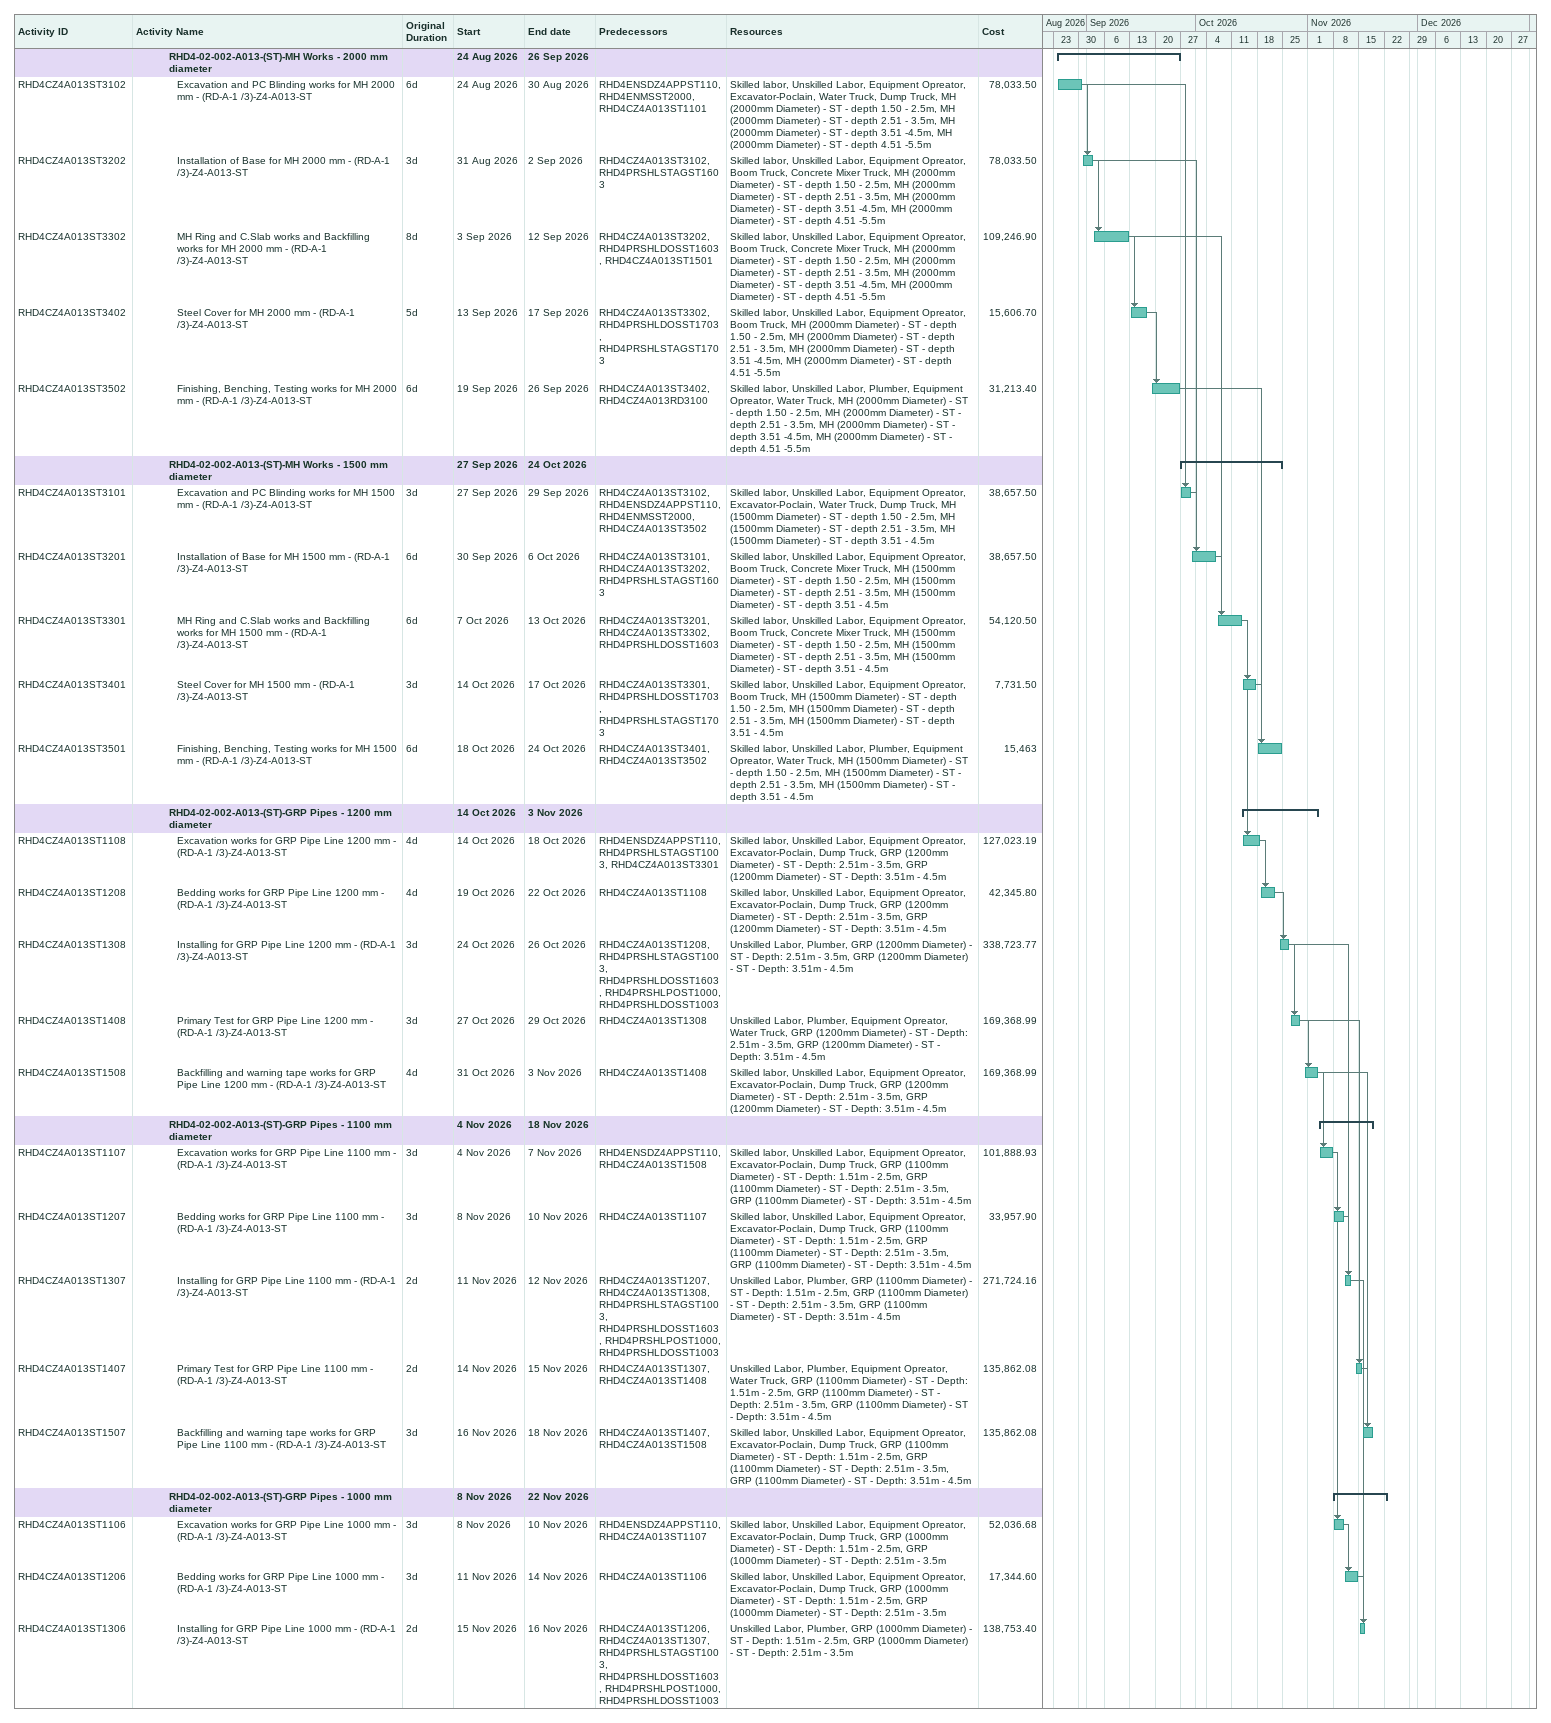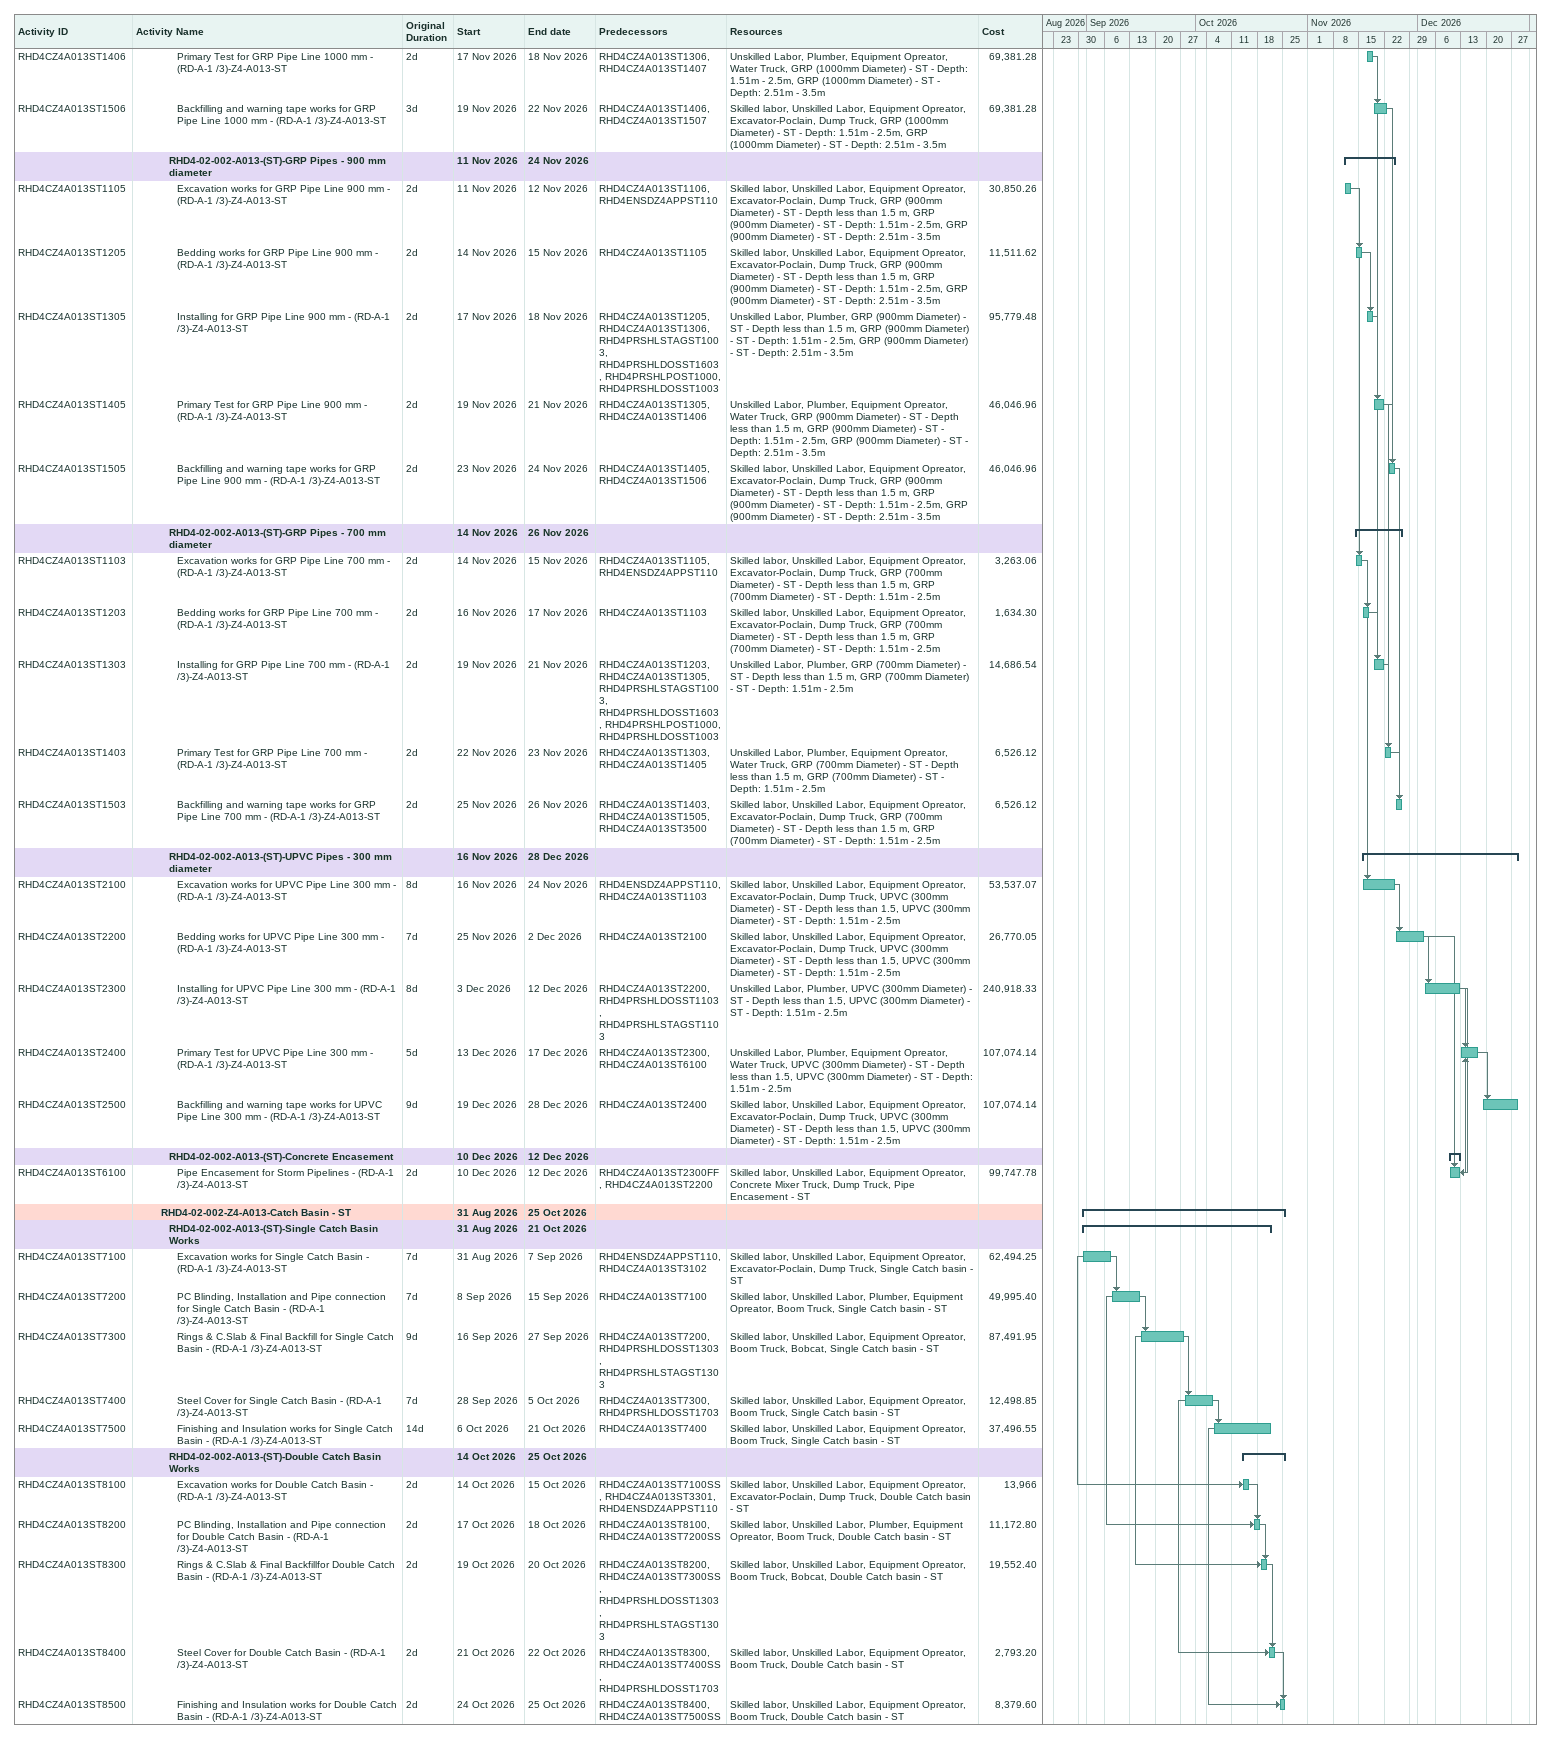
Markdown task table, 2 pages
| ID | Level | Task | Original duration | Start | Finish | Predecessors | Resources | Cost |
|---|---|---|---|---|---|---|---|---|
|  | 5 | **RHD4-02-002-A013-(ST)-MH Works - 2000 mm diameter** |  | 2026-08-24 | 2026-09-26 |  |  |  |
| RHD4CZ4A013ST3102 | 6 | Excavation and PC Blinding works for MH 2000 mm - (RD-A-1 /3)-Z4-A013-ST | 6d | 2026-08-24 | 2026-08-30 | RHD4ENSDZ4APPST110, RHD4ENMSST2000, RHD4CZ4A013ST1101 | Skilled labor, Unskilled Labor, Equipment Opreator, Excavator-Poclain, Water Truck, Dump Truck, MH (2000mm Diameter) - ST - depth 1.50 - 2.5m, MH (2000mm Diameter) - ST - depth 2.51 - 3.5m, MH (2000mm Diameter) - ST - depth 3.51 -4.5m, MH (2000mm Diameter) - ST - depth 4.51 -5.5m | 78033.50 |
| RHD4CZ4A013ST3202 | 6 | Installation of Base for MH 2000 mm - (RD-A-1 /3)-Z4-A013-ST | 3d | 2026-08-31 | 2026-09-02 | RHD4CZ4A013ST3102, RHD4PRSHLSTAGST1603 | Skilled labor, Unskilled Labor, Equipment Opreator, Boom Truck, Concrete Mixer Truck, MH (2000mm Diameter) - ST - depth 1.50 - 2.5m, MH (2000mm Diameter) - ST - depth 2.51 - 3.5m, MH (2000mm Diameter) - ST - depth 3.51 -4.5m, MH (2000mm Diameter) - ST - depth 4.51 -5.5m | 78033.50 |
| RHD4CZ4A013ST3302 | 6 | MH Ring and C.Slab works and Backfilling works for MH 2000 mm - (RD-A-1 /3)-Z4-A013-ST | 8d | 2026-09-03 | 2026-09-12 | RHD4CZ4A013ST3202, RHD4PRSHLDOSST1603, RHD4CZ4A013ST1501 | Skilled labor, Unskilled Labor, Equipment Opreator, Boom Truck, Concrete Mixer Truck, MH (2000mm Diameter) - ST - depth 1.50 - 2.5m, MH (2000mm Diameter) - ST - depth 2.51 - 3.5m, MH (2000mm Diameter) - ST - depth 3.51 -4.5m, MH (2000mm Diameter) - ST - depth 4.51 -5.5m | 109246.90 |
| RHD4CZ4A013ST3402 | 6 | Steel Cover for MH 2000 mm - (RD-A-1 /3)-Z4-A013-ST | 5d | 2026-09-13 | 2026-09-17 | RHD4CZ4A013ST3302, RHD4PRSHLDOSST1703, RHD4PRSHLSTAGST1703 | Skilled labor, Unskilled Labor, Equipment Opreator, Boom Truck, MH (2000mm Diameter) - ST - depth 1.50 - 2.5m, MH (2000mm Diameter) - ST - depth 2.51 - 3.5m, MH (2000mm Diameter) - ST - depth 3.51 -4.5m, MH (2000mm Diameter) - ST - depth 4.51 -5.5m | 15606.70 |
| RHD4CZ4A013ST3502 | 6 | Finishing, Benching, Testing works for MH 2000 mm - (RD-A-1 /3)-Z4-A013-ST | 6d | 2026-09-19 | 2026-09-26 | RHD4CZ4A013ST3402, RHD4CZ4A013RD3100 | Skilled labor, Unskilled Labor, Plumber, Equipment Opreator, Water Truck, MH (2000mm Diameter) - ST - depth 1.50 - 2.5m, MH (2000mm Diameter) - ST - depth 2.51 - 3.5m, MH (2000mm Diameter) - ST - depth 3.51 -4.5m, MH (2000mm Diameter) - ST - depth 4.51 -5.5m | 31213.40 |
|  | 5 | **RHD4-02-002-A013-(ST)-MH Works - 1500 mm diameter** |  | 2026-09-27 | 2026-10-24 |  |  |  |
| RHD4CZ4A013ST3101 | 6 | Excavation and PC Blinding works for MH 1500 mm - (RD-A-1 /3)-Z4-A013-ST | 3d | 2026-09-27 | 2026-09-29 | RHD4CZ4A013ST3102, RHD4ENSDZ4APPST110, RHD4ENMSST2000, RHD4CZ4A013ST3502 | Skilled labor, Unskilled Labor, Equipment Opreator, Excavator-Poclain, Water Truck, Dump Truck, MH (1500mm Diameter) - ST - depth 1.50 - 2.5m, MH (1500mm Diameter) - ST - depth 2.51 - 3.5m, MH (1500mm Diameter) - ST - depth 3.51 - 4.5m | 38657.50 |
| RHD4CZ4A013ST3201 | 6 | Installation of Base for MH 1500 mm - (RD-A-1 /3)-Z4-A013-ST | 6d | 2026-09-30 | 2026-10-06 | RHD4CZ4A013ST3101, RHD4CZ4A013ST3202, RHD4PRSHLSTAGST1603 | Skilled labor, Unskilled Labor, Equipment Opreator, Boom Truck, Concrete Mixer Truck, MH (1500mm Diameter) - ST - depth 1.50 - 2.5m, MH (1500mm Diameter) - ST - depth 2.51 - 3.5m, MH (1500mm Diameter) - ST - depth 3.51 - 4.5m | 38657.50 |
| RHD4CZ4A013ST3301 | 6 | MH Ring and C.Slab works and Backfilling works for MH 1500 mm - (RD-A-1 /3)-Z4-A013-ST | 6d | 2026-10-07 | 2026-10-13 | RHD4CZ4A013ST3201, RHD4CZ4A013ST3302, RHD4PRSHLDOSST1603 | Skilled labor, Unskilled Labor, Equipment Opreator, Boom Truck, Concrete Mixer Truck, MH (1500mm Diameter) - ST - depth 1.50 - 2.5m, MH (1500mm Diameter) - ST - depth 2.51 - 3.5m, MH (1500mm Diameter) - ST - depth 3.51 - 4.5m | 54120.50 |
| RHD4CZ4A013ST3401 | 6 | Steel Cover for MH 1500 mm - (RD-A-1 /3)-Z4-A013-ST | 3d | 2026-10-14 | 2026-10-17 | RHD4CZ4A013ST3301, RHD4PRSHLDOSST1703, RHD4PRSHLSTAGST1703 | Skilled labor, Unskilled Labor, Equipment Opreator, Boom Truck, MH (1500mm Diameter) - ST - depth 1.50 - 2.5m, MH (1500mm Diameter) - ST - depth 2.51 - 3.5m, MH (1500mm Diameter) - ST - depth 3.51 - 4.5m | 7731.50 |
| RHD4CZ4A013ST3501 | 6 | Finishing, Benching, Testing works for MH 1500 mm - (RD-A-1 /3)-Z4-A013-ST | 6d | 2026-10-18 | 2026-10-24 | RHD4CZ4A013ST3401, RHD4CZ4A013ST3502 | Skilled labor, Unskilled Labor, Plumber, Equipment Opreator, Water Truck, MH (1500mm Diameter) - ST - depth 1.50 - 2.5m, MH (1500mm Diameter) - ST - depth 2.51 - 3.5m, MH (1500mm Diameter) - ST - depth 3.51 - 4.5m | 15463 |
|  | 5 | **RHD4-02-002-A013-(ST)-GRP Pipes - 1200 mm diameter** |  | 2026-10-14 | 2026-11-03 |  |  |  |
| RHD4CZ4A013ST1108 | 6 | Excavation works for GRP Pipe Line 1200 mm - (RD-A-1 /3)-Z4-A013-ST | 4d | 2026-10-14 | 2026-10-18 | RHD4ENSDZ4APPST110, RHD4PRSHLSTAGST1003, RHD4CZ4A013ST3301 | Skilled labor, Unskilled Labor, Equipment Opreator, Excavator-Poclain, Dump Truck, GRP (1200mm Diameter) - ST - Depth: 2.51m - 3.5m, GRP (1200mm Diameter) - ST - Depth: 3.51m - 4.5m | 127023.19 |
| RHD4CZ4A013ST1208 | 6 | Bedding works for GRP Pipe Line 1200 mm - (RD-A-1 /3)-Z4-A013-ST | 4d | 2026-10-19 | 2026-10-22 | RHD4CZ4A013ST1108 | Skilled labor, Unskilled Labor, Equipment Opreator, Excavator-Poclain, Dump Truck, GRP (1200mm Diameter) - ST - Depth: 2.51m - 3.5m, GRP (1200mm Diameter) - ST - Depth: 3.51m - 4.5m | 42345.80 |
| RHD4CZ4A013ST1308 | 6 | Installing for GRP Pipe Line 1200 mm - (RD-A-1 /3)-Z4-A013-ST | 3d | 2026-10-24 | 2026-10-26 | RHD4CZ4A013ST1208, RHD4PRSHLSTAGST1003, RHD4PRSHLDOSST1603, RHD4PRSHLPOST1000, RHD4PRSHLDOSST1003 | Unskilled Labor, Plumber, GRP (1200mm Diameter) - ST - Depth: 2.51m - 3.5m, GRP (1200mm Diameter) - ST - Depth: 3.51m - 4.5m | 338723.77 |
| RHD4CZ4A013ST1408 | 6 | Primary Test for GRP Pipe Line 1200 mm - (RD-A-1 /3)-Z4-A013-ST | 3d | 2026-10-27 | 2026-10-29 | RHD4CZ4A013ST1308 | Unskilled Labor, Plumber, Equipment Opreator, Water Truck, GRP (1200mm Diameter) - ST - Depth: 2.51m - 3.5m, GRP (1200mm Diameter) - ST - Depth: 3.51m - 4.5m | 169368.99 |
| RHD4CZ4A013ST1508 | 6 | Backfilling and warning tape works for GRP Pipe Line 1200 mm - (RD-A-1 /3)-Z4-A013-ST | 4d | 2026-10-31 | 2026-11-03 | RHD4CZ4A013ST1408 | Skilled labor, Unskilled Labor, Equipment Opreator, Excavator-Poclain, Dump Truck, GRP (1200mm Diameter) - ST - Depth: 2.51m - 3.5m, GRP (1200mm Diameter) - ST - Depth: 3.51m - 4.5m | 169368.99 |
|  | 5 | **RHD4-02-002-A013-(ST)-GRP Pipes - 1100 mm diameter** |  | 2026-11-04 | 2026-11-18 |  |  |  |
| RHD4CZ4A013ST1107 | 6 | Excavation works for GRP Pipe Line 1100 mm - (RD-A-1 /3)-Z4-A013-ST | 3d | 2026-11-04 | 2026-11-07 | RHD4ENSDZ4APPST110, RHD4CZ4A013ST1508 | Skilled labor, Unskilled Labor, Equipment Opreator, Excavator-Poclain, Dump Truck, GRP (1100mm Diameter) - ST - Depth: 1.51m - 2.5m, GRP (1100mm Diameter) - ST - Depth: 2.51m - 3.5m, GRP (1100mm Diameter) - ST - Depth: 3.51m - 4.5m | 101888.93 |
| RHD4CZ4A013ST1207 | 6 | Bedding works for GRP Pipe Line 1100 mm - (RD-A-1 /3)-Z4-A013-ST | 3d | 2026-11-08 | 2026-11-10 | RHD4CZ4A013ST1107 | Skilled labor, Unskilled Labor, Equipment Opreator, Excavator-Poclain, Dump Truck, GRP (1100mm Diameter) - ST - Depth: 1.51m - 2.5m, GRP (1100mm Diameter) - ST - Depth: 2.51m - 3.5m, GRP (1100mm Diameter) - ST - Depth: 3.51m - 4.5m | 33957.90 |
| RHD4CZ4A013ST1307 | 6 | Installing for GRP Pipe Line 1100 mm - (RD-A-1 /3)-Z4-A013-ST | 2d | 2026-11-11 | 2026-11-12 | RHD4CZ4A013ST1207, RHD4CZ4A013ST1308, RHD4PRSHLSTAGST1003, RHD4PRSHLDOSST1603, RHD4PRSHLPOST1000, RHD4PRSHLDOSST1003 | Unskilled Labor, Plumber, GRP (1100mm Diameter) - ST - Depth: 1.51m - 2.5m, GRP (1100mm Diameter) - ST - Depth: 2.51m - 3.5m, GRP (1100mm Diameter) - ST - Depth: 3.51m - 4.5m | 271724.16 |
| RHD4CZ4A013ST1407 | 6 | Primary Test for GRP Pipe Line 1100 mm - (RD-A-1 /3)-Z4-A013-ST | 2d | 2026-11-14 | 2026-11-15 | RHD4CZ4A013ST1307, RHD4CZ4A013ST1408 | Unskilled Labor, Plumber, Equipment Opreator, Water Truck, GRP (1100mm Diameter) - ST - Depth: 1.51m - 2.5m, GRP (1100mm Diameter) - ST - Depth: 2.51m - 3.5m, GRP (1100mm Diameter) - ST - Depth: 3.51m - 4.5m | 135862.08 |
| RHD4CZ4A013ST1507 | 6 | Backfilling and warning tape works for GRP Pipe Line 1100 mm - (RD-A-1 /3)-Z4-A013-ST | 3d | 2026-11-16 | 2026-11-18 | RHD4CZ4A013ST1407, RHD4CZ4A013ST1508 | Skilled labor, Unskilled Labor, Equipment Opreator, Excavator-Poclain, Dump Truck, GRP (1100mm Diameter) - ST - Depth: 1.51m - 2.5m, GRP (1100mm Diameter) - ST - Depth: 2.51m - 3.5m, GRP (1100mm Diameter) - ST - Depth: 3.51m - 4.5m | 135862.08 |
|  | 5 | **RHD4-02-002-A013-(ST)-GRP Pipes - 1000 mm diameter** |  | 2026-11-08 | 2026-11-22 |  |  |  |
| RHD4CZ4A013ST1106 | 6 | Excavation works for GRP Pipe Line 1000 mm - (RD-A-1 /3)-Z4-A013-ST | 3d | 2026-11-08 | 2026-11-10 | RHD4ENSDZ4APPST110, RHD4CZ4A013ST1107 | Skilled labor, Unskilled Labor, Equipment Opreator, Excavator-Poclain, Dump Truck, GRP (1000mm Diameter) - ST - Depth: 1.51m - 2.5m, GRP (1000mm Diameter) - ST - Depth: 2.51m - 3.5m | 52036.68 |
| RHD4CZ4A013ST1206 | 6 | Bedding works for GRP Pipe Line 1000 mm - (RD-A-1 /3)-Z4-A013-ST | 3d | 2026-11-11 | 2026-11-14 | RHD4CZ4A013ST1106 | Skilled labor, Unskilled Labor, Equipment Opreator, Excavator-Poclain, Dump Truck, GRP (1000mm Diameter) - ST - Depth: 1.51m - 2.5m, GRP (1000mm Diameter) - ST - Depth: 2.51m - 3.5m | 17344.60 |
| RHD4CZ4A013ST1306 | 6 | Installing for GRP Pipe Line 1000 mm - (RD-A-1 /3)-Z4-A013-ST | 2d | 2026-11-15 | 2026-11-16 | RHD4CZ4A013ST1206, RHD4CZ4A013ST1307, RHD4PRSHLSTAGST1003, RHD4PRSHLDOSST1603, RHD4PRSHLPOST1000, RHD4PRSHLDOSST1003 | Unskilled Labor, Plumber, GRP (1000mm Diameter) - ST - Depth: 1.51m - 2.5m, GRP (1000mm Diameter) - ST - Depth: 2.51m - 3.5m | 138753.40 |
| RHD4CZ4A013ST1406 | 6 | Primary Test for GRP Pipe Line 1000 mm - (RD-A-1 /3)-Z4-A013-ST | 2d | 2026-11-17 | 2026-11-18 | RHD4CZ4A013ST1306, RHD4CZ4A013ST1407 | Unskilled Labor, Plumber, Equipment Opreator, Water Truck, GRP (1000mm Diameter) - ST - Depth: 1.51m - 2.5m, GRP (1000mm Diameter) - ST - Depth: 2.51m - 3.5m | 69381.28 |
| RHD4CZ4A013ST1506 | 6 | Backfilling and warning tape works for GRP Pipe Line 1000 mm - (RD-A-1 /3)-Z4-A013-ST | 3d | 2026-11-19 | 2026-11-22 | RHD4CZ4A013ST1406, RHD4CZ4A013ST1507 | Skilled labor, Unskilled Labor, Equipment Opreator, Excavator-Poclain, Dump Truck, GRP (1000mm Diameter) - ST - Depth: 1.51m - 2.5m, GRP (1000mm Diameter) - ST - Depth: 2.51m - 3.5m | 69381.28 |
|  | 5 | **RHD4-02-002-A013-(ST)-GRP Pipes - 900 mm diameter** |  | 2026-11-11 | 2026-11-24 |  |  |  |
| RHD4CZ4A013ST1105 | 6 | Excavation works for GRP Pipe Line 900 mm - (RD-A-1 /3)-Z4-A013-ST | 2d | 2026-11-11 | 2026-11-12 | RHD4CZ4A013ST1106, RHD4ENSDZ4APPST110 | Skilled labor, Unskilled Labor, Equipment Opreator, Excavator-Poclain, Dump Truck, GRP (900mm Diameter) - ST - Depth less than 1.5 m, GRP (900mm Diameter) - ST - Depth: 1.51m - 2.5m, GRP (900mm Diameter) - ST - Depth: 2.51m - 3.5m | 30850.26 |
| RHD4CZ4A013ST1205 | 6 | Bedding works for GRP Pipe Line 900 mm - (RD-A-1 /3)-Z4-A013-ST | 2d | 2026-11-14 | 2026-11-15 | RHD4CZ4A013ST1105 | Skilled labor, Unskilled Labor, Equipment Opreator, Excavator-Poclain, Dump Truck, GRP (900mm Diameter) - ST - Depth less than 1.5 m, GRP (900mm Diameter) - ST - Depth: 1.51m - 2.5m, GRP (900mm Diameter) - ST - Depth: 2.51m - 3.5m | 11511.62 |
| RHD4CZ4A013ST1305 | 6 | Installing for GRP Pipe Line 900 mm - (RD-A-1 /3)-Z4-A013-ST | 2d | 2026-11-17 | 2026-11-18 | RHD4CZ4A013ST1205, RHD4CZ4A013ST1306, RHD4PRSHLSTAGST1003, RHD4PRSHLDOSST1603, RHD4PRSHLPOST1000, RHD4PRSHLDOSST1003 | Unskilled Labor, Plumber, GRP (900mm Diameter) - ST - Depth less than 1.5 m, GRP (900mm Diameter) - ST - Depth: 1.51m - 2.5m, GRP (900mm Diameter) - ST - Depth: 2.51m - 3.5m | 95779.48 |
| RHD4CZ4A013ST1405 | 6 | Primary Test for GRP Pipe Line 900 mm - (RD-A-1 /3)-Z4-A013-ST | 2d | 2026-11-19 | 2026-11-21 | RHD4CZ4A013ST1305, RHD4CZ4A013ST1406 | Unskilled Labor, Plumber, Equipment Opreator, Water Truck, GRP (900mm Diameter) - ST - Depth less than 1.5 m, GRP (900mm Diameter) - ST - Depth: 1.51m - 2.5m, GRP (900mm Diameter) - ST - Depth: 2.51m - 3.5m | 46046.96 |
| RHD4CZ4A013ST1505 | 6 | Backfilling and warning tape works for GRP Pipe Line 900 mm - (RD-A-1 /3)-Z4-A013-ST | 2d | 2026-11-23 | 2026-11-24 | RHD4CZ4A013ST1405, RHD4CZ4A013ST1506 | Skilled labor, Unskilled Labor, Equipment Opreator, Excavator-Poclain, Dump Truck, GRP (900mm Diameter) - ST - Depth less than 1.5 m, GRP (900mm Diameter) - ST - Depth: 1.51m - 2.5m, GRP (900mm Diameter) - ST - Depth: 2.51m - 3.5m | 46046.96 |
|  | 5 | **RHD4-02-002-A013-(ST)-GRP Pipes - 700 mm diameter** |  | 2026-11-14 | 2026-11-26 |  |  |  |
| RHD4CZ4A013ST1103 | 6 | Excavation works for GRP Pipe Line 700 mm - (RD-A-1 /3)-Z4-A013-ST | 2d | 2026-11-14 | 2026-11-15 | RHD4CZ4A013ST1105, RHD4ENSDZ4APPST110 | Skilled labor, Unskilled Labor, Equipment Opreator, Excavator-Poclain, Dump Truck, GRP (700mm Diameter) - ST - Depth less than 1.5 m, GRP (700mm Diameter) - ST - Depth: 1.51m - 2.5m | 3263.06 |
| RHD4CZ4A013ST1203 | 6 | Bedding works for GRP Pipe Line 700 mm - (RD-A-1 /3)-Z4-A013-ST | 2d | 2026-11-16 | 2026-11-17 | RHD4CZ4A013ST1103 | Skilled labor, Unskilled Labor, Equipment Opreator, Excavator-Poclain, Dump Truck, GRP (700mm Diameter) - ST - Depth less than 1.5 m, GRP (700mm Diameter) - ST - Depth: 1.51m - 2.5m | 1634.30 |
| RHD4CZ4A013ST1303 | 6 | Installing for GRP Pipe Line 700 mm - (RD-A-1 /3)-Z4-A013-ST | 2d | 2026-11-19 | 2026-11-21 | RHD4CZ4A013ST1203, RHD4CZ4A013ST1305, RHD4PRSHLSTAGST1003, RHD4PRSHLDOSST1603, RHD4PRSHLPOST1000, RHD4PRSHLDOSST1003 | Unskilled Labor, Plumber, GRP (700mm Diameter) - ST - Depth less than 1.5 m, GRP (700mm Diameter) - ST - Depth: 1.51m - 2.5m | 14686.54 |
| RHD4CZ4A013ST1403 | 6 | Primary Test for GRP Pipe Line 700 mm - (RD-A-1 /3)-Z4-A013-ST | 2d | 2026-11-22 | 2026-11-23 | RHD4CZ4A013ST1303, RHD4CZ4A013ST1405 | Unskilled Labor, Plumber, Equipment Opreator, Water Truck, GRP (700mm Diameter) - ST - Depth less than 1.5 m, GRP (700mm Diameter) - ST - Depth: 1.51m - 2.5m | 6526.12 |
| RHD4CZ4A013ST1503 | 6 | Backfilling and warning tape works for GRP Pipe Line 700 mm - (RD-A-1 /3)-Z4-A013-ST | 2d | 2026-11-25 | 2026-11-26 | RHD4CZ4A013ST1403, RHD4CZ4A013ST1505, RHD4CZ4A013ST3500 | Skilled labor, Unskilled Labor, Equipment Opreator, Excavator-Poclain, Dump Truck, GRP (700mm Diameter) - ST - Depth less than 1.5 m, GRP (700mm Diameter) - ST - Depth: 1.51m - 2.5m | 6526.12 |
|  | 5 | **RHD4-02-002-A013-(ST)-UPVC Pipes - 300 mm diameter** |  | 2026-11-16 | 2026-12-28 |  |  |  |
| RHD4CZ4A013ST2100 | 6 | Excavation works for UPVC Pipe Line 300 mm - (RD-A-1 /3)-Z4-A013-ST | 8d | 2026-11-16 | 2026-11-24 | RHD4ENSDZ4APPST110, RHD4CZ4A013ST1103 | Skilled labor, Unskilled Labor, Equipment Opreator, Excavator-Poclain, Dump Truck, UPVC (300mm Diameter) - ST - Depth less than 1.5, UPVC (300mm Diameter) - ST - Depth: 1.51m - 2.5m | 53537.07 |
| RHD4CZ4A013ST2200 | 6 | Bedding works for UPVC Pipe Line 300 mm - (RD-A-1 /3)-Z4-A013-ST | 7d | 2026-11-25 | 2026-12-02 | RHD4CZ4A013ST2100 | Skilled labor, Unskilled Labor, Equipment Opreator, Excavator-Poclain, Dump Truck, UPVC (300mm Diameter) - ST - Depth less than 1.5, UPVC (300mm Diameter) - ST - Depth: 1.51m - 2.5m | 26770.05 |
| RHD4CZ4A013ST2300 | 6 | Installing for UPVC Pipe Line 300 mm - (RD-A-1 /3)-Z4-A013-ST | 8d | 2026-12-03 | 2026-12-12 | RHD4CZ4A013ST2200, RHD4PRSHLDOSST1103, RHD4PRSHLSTAGST1103 | Unskilled Labor, Plumber, UPVC (300mm Diameter) - ST - Depth less than 1.5, UPVC (300mm Diameter) - ST - Depth: 1.51m - 2.5m | 240918.33 |
| RHD4CZ4A013ST2400 | 6 | Primary Test for UPVC Pipe Line 300 mm - (RD-A-1 /3)-Z4-A013-ST | 5d | 2026-12-13 | 2026-12-17 | RHD4CZ4A013ST2300, RHD4CZ4A013ST6100 | Unskilled Labor, Plumber, Equipment Opreator, Water Truck, UPVC (300mm Diameter) - ST - Depth less than 1.5, UPVC (300mm Diameter) - ST - Depth: 1.51m - 2.5m | 107074.14 |
| RHD4CZ4A013ST2500 | 6 | Backfilling and warning tape works for UPVC Pipe Line 300 mm - (RD-A-1 /3)-Z4-A013-ST | 9d | 2026-12-19 | 2026-12-28 | RHD4CZ4A013ST2400 | Skilled labor, Unskilled Labor, Equipment Opreator, Excavator-Poclain, Dump Truck, UPVC (300mm Diameter) - ST - Depth less than 1.5, UPVC (300mm Diameter) - ST - Depth: 1.51m - 2.5m | 107074.14 |
|  | 5 | **RHD4-02-002-A013-(ST)-Concrete Encasement** |  | 2026-12-10 | 2026-12-12 |  |  |  |
| RHD4CZ4A013ST6100 | 6 | Pipe Encasement for Storm Pipelines - (RD-A-1 /3)-Z4-A013-ST | 2d | 2026-12-10 | 2026-12-12 | RHD4CZ4A013ST2300FF, RHD4CZ4A013ST2200 | Skilled labor, Unskilled Labor, Equipment Opreator, Concrete Mixer Truck, Dump Truck, Pipe Encasement - ST | 99747.78 |
|  | 4 | **RHD4-02-002-Z4-A013-Catch Basin - ST** |  | 2026-08-31 | 2026-10-25 |  |  |  |
|  | 5 | **RHD4-02-002-A013-(ST)-Single Catch Basin Works** |  | 2026-08-31 | 2026-10-21 |  |  |  |
| RHD4CZ4A013ST7100 | 6 | Excavation works for Single Catch Basin - (RD-A-1 /3)-Z4-A013-ST | 7d | 2026-08-31 | 2026-09-07 | RHD4ENSDZ4APPST110, RHD4CZ4A013ST3102 | Skilled labor, Unskilled Labor, Equipment Opreator, Excavator-Poclain, Dump Truck, Single Catch basin - ST | 62494.25 |
| RHD4CZ4A013ST7200 | 6 | PC Blinding, Installation and Pipe connection for Single Catch Basin - (RD-A-1 /3)-Z4-A013-ST | 7d | 2026-09-08 | 2026-09-15 | RHD4CZ4A013ST7100 | Skilled labor, Unskilled Labor, Plumber, Equipment Opreator, Boom Truck, Single Catch basin - ST | 49995.40 |
| RHD4CZ4A013ST7300 | 6 | Rings & C.Slab & Final Backfill for Single Catch Basin - (RD-A-1 /3)-Z4-A013-ST | 9d | 2026-09-16 | 2026-09-27 | RHD4CZ4A013ST7200, RHD4PRSHLDOSST1303, RHD4PRSHLSTAGST1303 | Skilled labor, Unskilled Labor, Equipment Opreator, Boom Truck, Bobcat, Single Catch basin - ST | 87491.95 |
| RHD4CZ4A013ST7400 | 6 | Steel Cover for Single Catch Basin - (RD-A-1 /3)-Z4-A013-ST | 7d | 2026-09-28 | 2026-10-05 | RHD4CZ4A013ST7300, RHD4PRSHLDOSST1703 | Skilled labor, Unskilled Labor, Equipment Opreator, Boom Truck, Single Catch basin - ST | 12498.85 |
| RHD4CZ4A013ST7500 | 6 | Finishing and Insulation works for Single Catch Basin - (RD-A-1 /3)-Z4-A013-ST | 14d | 2026-10-06 | 2026-10-21 | RHD4CZ4A013ST7400 | Skilled labor, Unskilled Labor, Equipment Opreator, Boom Truck, Single Catch basin - ST | 37496.55 |
|  | 5 | **RHD4-02-002-A013-(ST)-Double Catch Basin Works** |  | 2026-10-14 | 2026-10-25 |  |  |  |
| RHD4CZ4A013ST8100 | 6 | Excavation works for Double Catch Basin - (RD-A-1 /3)-Z4-A013-ST | 2d | 2026-10-14 | 2026-10-15 | RHD4CZ4A013ST7100SS, RHD4CZ4A013ST3301, RHD4ENSDZ4APPST110 | Skilled labor, Unskilled Labor, Equipment Opreator, Excavator-Poclain, Dump Truck, Double Catch basin - ST | 13966 |
| RHD4CZ4A013ST8200 | 6 | PC Blinding, Installation and Pipe connection for Double Catch Basin - (RD-A-1 /3)-Z4-A013-ST | 2d | 2026-10-17 | 2026-10-18 | RHD4CZ4A013ST8100, RHD4CZ4A013ST7200SS | Skilled labor, Unskilled Labor, Plumber, Equipment Opreator, Boom Truck, Double Catch basin - ST | 11172.80 |
| RHD4CZ4A013ST8300 | 6 | Rings & C.Slab & Final Backfillfor Double Catch Basin - (RD-A-1 /3)-Z4-A013-ST | 2d | 2026-10-19 | 2026-10-20 | RHD4CZ4A013ST8200, RHD4CZ4A013ST7300SS, RHD4PRSHLDOSST1303, RHD4PRSHLSTAGST1303 | Skilled labor, Unskilled Labor, Equipment Opreator, Boom Truck, Bobcat, Double Catch basin - ST | 19552.40 |
| RHD4CZ4A013ST8400 | 6 | Steel Cover for Double Catch Basin - (RD-A-1 /3)-Z4-A013-ST | 2d | 2026-10-21 | 2026-10-22 | RHD4CZ4A013ST8300, RHD4CZ4A013ST7400SS, RHD4PRSHLDOSST1703 | Skilled labor, Unskilled Labor, Equipment Opreator, Boom Truck, Double Catch basin - ST | 2793.20 |
| RHD4CZ4A013ST8500 | 6 | Finishing and Insulation works for Double Catch Basin - (RD-A-1 /3)-Z4-A013-ST | 2d | 2026-10-24 | 2026-10-25 | RHD4CZ4A013ST8400, RHD4CZ4A013ST7500SS | Skilled labor, Unskilled Labor, Equipment Opreator, Boom Truck, Double Catch basin - ST | 8379.60 |
